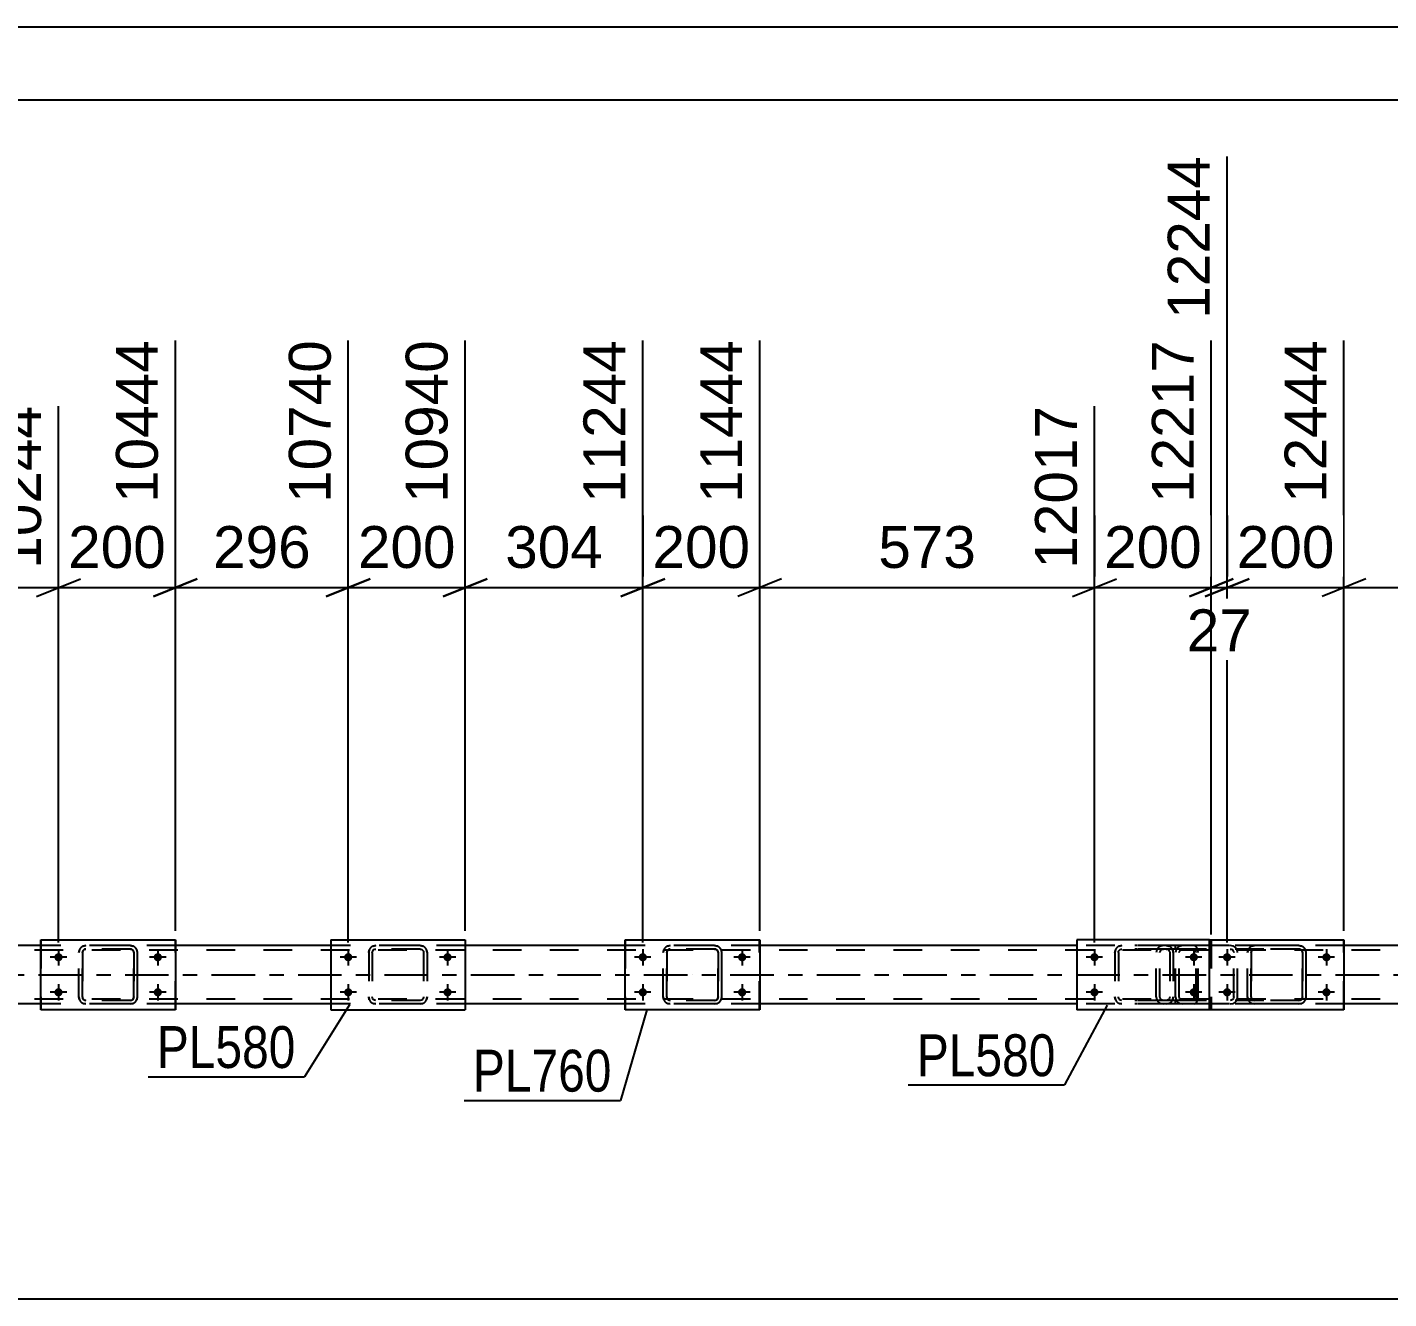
# Model space of a CAD drawing. Header units: millimetres. Extents: x -36 to 805, y -409 to 185.
# Drawn here: x 408.1 to 501.3, y 98.3 to 185.3 of the extents above; entities that cross this region are included whole.
import ezdxf

# ---------------------------------------------------------------- set-up
doc = ezdxf.new("R2010")
doc.units = ezdxf.units.MM
doc.linetypes.add('DXK_LINE_DOT2', pattern=[3.9198, 1.9599, -1.9599])
doc.linetypes.add('DXK_LINE_DOT3', pattern=[5.9187, 2.979, -0.9799, 0.9799, -0.9799])
doc.styles.add('Arial', font='ARIAL.TTF', dxfattribs={"height": 0.2})
doc.styles.add('Arial Narrow', font='ARIALN.TTF', dxfattribs={"height": 0.2})

# ---------------------------------------------------------------- blocks, each defined once
blk = doc.blocks.new('Unknown-203724355-1135')
at = {"color": 5, "linetype": 'Continuous'}
for p, q in [((805.141, 185.3), (-35.859, 185.3)), ((800.141, 180.3), (-30.859, 180.3))]:
    blk.add_line(p, q, dxfattribs=at)
blk = doc.blocks.new('Part-203724355-2840 - 2525')
at = {"color": 7, "linetype": 'DXK_LINE_DOT2'}
for p, q in [((482.521, 121.975), (482.558, 122.159)), ((482.558, 122.159), (482.521, 121.975)), ((482.78, 122.067), (482.832, 122.145)), ((482.818, 122.418), (483.001, 122.455)), ((483.001, 122.455), (482.818, 122.418)), ((482.832, 122.145), (482.909, 122.197)), ((482.909, 122.197), (483.001, 122.215)), ((486.041, 122.455), (483.001, 122.455)), ((486.041, 122.215), (483.001, 122.215)), ((486.041, 122.455), (486.225, 122.418)), ((486.225, 122.418), (486.041, 122.455)), ((486.041, 122.215), (486.133, 122.197)), ((486.133, 122.197), (486.211, 122.145)), ((486.211, 122.145), (486.263, 122.067)), ((486.485, 122.159), (486.521, 121.975)), ((486.521, 121.975), (486.485, 122.159)), ((482.521, 121.975), (482.521, 118.935)), ((482.761, 121.975), (482.78, 122.067)), ((482.761, 121.975), (482.761, 118.935)), ((486.263, 122.067), (486.281, 121.975)), ((486.281, 121.975), (486.281, 118.935)), ((486.521, 121.975), (486.521, 118.935)), ((482.558, 118.751), (482.521, 118.935)), ((482.521, 118.935), (482.558, 118.751)), ((482.78, 118.843), (482.761, 118.935)), ((482.832, 118.765), (482.78, 118.843)), ((483.001, 118.455), (482.818, 118.491)), ((482.818, 118.491), (483.001, 118.455)), ((482.909, 118.713), (482.832, 118.765)), ((483.001, 118.695), (482.909, 118.713)), ((486.041, 118.695), (483.001, 118.695)), ((486.041, 118.455), (483.001, 118.455)), ((486.133, 118.713), (486.041, 118.695)), ((486.225, 118.491), (486.041, 118.455)), ((486.041, 118.455), (486.225, 118.491)), ((486.211, 118.765), (486.133, 118.713)), ((486.263, 118.843), (486.211, 118.765)), ((486.281, 118.935), (486.263, 118.843)), ((486.521, 118.935), (486.485, 118.751)), ((486.485, 118.751), (486.521, 118.935))]:
    blk.add_line(p, q, dxfattribs=at)
at = {"color": 7, "linetype": 'DXK_LINE_DOT3'}
blk.add_line((484.521, 120.455), (484.521, 120.455), dxfattribs=at)
at = {"color": 7, "linetype": 'DXK_LINE_DOT2'}
for centre, start, end in [((483.001, 121.975), 112.5, 157.5), ((483.001, 121.975), 112.5, 157.5), ((486.041, 121.975), 22.5, 67.5), ((486.041, 121.975), 22.5, 67.5), ((483.001, 118.935), 202.5, 247.5), ((483.001, 118.935), 202.5, 247.5), ((486.041, 118.935), 292.5, 337.5), ((486.041, 118.935), 292.5, 337.5)]:
    blk.add_arc(centre, 0.48, start, end, dxfattribs=at)
blk = doc.blocks.new('Part-203724355-2632 - 2525')
at = {"color": 7, "linetype": 'DXK_LINE_DOT2'}
for p, q in [((487.943, 122.455), (483.879, 122.455)), ((487.943, 122.215), (483.879, 122.215)), ((485.388, 122.159), (485.349, 121.975)), ((485.62, 122.067), (485.674, 122.145)), ((485.852, 122.455), (485.66, 122.418)), ((485.674, 122.145), (485.756, 122.197)), ((485.756, 122.197), (485.852, 122.215)), ((486.667, 122.215), (486.667, 122.455)), ((488.047, 122.418), (487.943, 122.455)), ((487.943, 122.215), (487.995, 122.197)), ((487.995, 122.197), (488.039, 122.145)), ((488.039, 122.145), (488.069, 122.067)), ((488.135, 122.314), (488.047, 122.418)), ((488.194, 122.159), (488.135, 122.314)), ((488.214, 121.975), (488.194, 122.159)), ((485.349, 118.935), (485.349, 121.975)), ((485.601, 121.975), (485.62, 122.067)), ((485.601, 118.935), (485.601, 121.975)), ((488.069, 122.067), (488.079, 121.975)), ((488.079, 118.935), (488.079, 121.975)), ((488.214, 118.935), (488.214, 121.975)), ((487.943, 118.695), (483.879, 118.695)), ((487.943, 118.455), (483.879, 118.455)), ((485.349, 118.935), (485.388, 118.751)), ((485.62, 118.843), (485.601, 118.935)), ((485.674, 118.765), (485.62, 118.843)), ((485.66, 118.491), (485.852, 118.455)), ((485.756, 118.713), (485.674, 118.765)), ((485.852, 118.695), (485.756, 118.713)), ((486.667, 118.455), (486.667, 118.695)), ((487.995, 118.713), (487.943, 118.695)), ((487.943, 118.455), (488.047, 118.491)), ((488.039, 118.765), (487.995, 118.713)), ((488.069, 118.843), (488.039, 118.765)), ((488.047, 118.491), (488.135, 118.595)), ((488.079, 118.935), (488.069, 118.843)), ((488.135, 118.595), (488.194, 118.751)), ((488.194, 118.751), (488.214, 118.935))]:
    blk.add_line(p, q, dxfattribs=at)
for centre, start, end in [((485.838, 121.96), 111.1941, 156.15059), ((485.838, 118.95), 203.84941, 248.8059)]:
    blk.add_arc(centre, 0.492, start, end, dxfattribs=at)
blk = doc.blocks.new('Part-203724355-2652 - 2525')
at = {"color": 7, "linetype": 'DXK_LINE_DOT2'}
for p, q in [((716.277, 122.135), (0.456, 122.135)), ((418.207, 122.455), (409.007, 122.455)), ((438.041, 122.455), (428.841, 122.455)), ((458.206, 122.455), (449.006, 122.455)), ((498.205, 122.455), (479.921, 122.455)), ((716.277, 118.775), (0.456, 118.775)), ((418.207, 118.455), (409.007, 118.455)), ((438.041, 118.455), (428.841, 118.455)), ((458.206, 118.455), (449.006, 118.455)), ((498.205, 118.455), (479.921, 118.455))]:
    blk.add_line(p, q, dxfattribs=at)
at = {"color": 2, "linetype": 'Continuous'}
for p, q in [((409.007, 122.455), (386.96, 122.455)), ((428.841, 122.455), (418.207, 122.455)), ((449.006, 122.455), (438.041, 122.455)), ((479.921, 122.455), (458.206, 122.455)), ((512.634, 122.455), (498.205, 122.455)), ((409.007, 118.455), (386.96, 118.455)), ((428.841, 118.455), (418.207, 118.455)), ((449.006, 118.455), (438.041, 118.455)), ((479.921, 118.455), (458.206, 118.455)), ((512.634, 118.455), (498.205, 118.455))]:
    blk.add_line(p, q, dxfattribs=at)
at = {"color": 7, "linetype": 'DXK_LINE_DOT3'}
blk.add_line((0.456, 120.455), (716.277, 120.455), dxfattribs=at)
blk = doc.blocks.new('Part-203724355-2740 - 2525')
at = {"color": 7, "linetype": 'DXK_LINE_DOT2'}
for p, q in [((486.706, 122.159), (486.667, 121.975)), ((486.942, 122.067), (486.997, 122.145)), ((487.178, 122.455), (486.983, 122.418)), ((486.997, 122.145), (487.08, 122.197)), ((487.08, 122.197), (487.178, 122.215)), ((492.717, 122.455), (487.178, 122.455)), ((492.717, 122.215), (487.178, 122.215)), ((490.609, 122.418), (490.413, 122.455)), ((490.413, 122.215), (490.511, 122.197)), ((490.511, 122.197), (490.594, 122.145)), ((490.594, 122.145), (490.649, 122.067)), ((490.924, 121.975), (490.885, 122.159)), ((486.667, 118.935), (486.667, 121.975)), ((486.923, 121.975), (486.942, 122.067)), ((486.923, 118.935), (486.923, 121.975)), ((490.649, 122.067), (490.669, 121.975)), ((490.669, 118.935), (490.669, 121.975)), ((490.924, 118.935), (490.924, 121.975)), ((486.667, 118.935), (486.706, 118.751)), ((486.942, 118.843), (486.923, 118.935)), ((486.997, 118.765), (486.942, 118.843)), ((486.983, 118.491), (487.178, 118.455)), ((487.08, 118.713), (486.997, 118.765)), ((487.178, 118.695), (487.08, 118.713)), ((492.717, 118.695), (487.178, 118.695)), ((492.717, 118.455), (487.178, 118.455)), ((490.511, 118.713), (490.413, 118.695)), ((490.413, 118.455), (490.609, 118.491)), ((490.594, 118.765), (490.511, 118.713)), ((490.649, 118.843), (490.594, 118.765)), ((490.669, 118.935), (490.649, 118.843)), ((490.885, 118.751), (490.924, 118.935))]:
    blk.add_line(p, q, dxfattribs=at)
for centre, start, end in [((487.158, 121.954), 110.75832, 155.68004), ((490.433, 121.954), 24.31996, 69.24168), ((487.158, 118.956), 204.31996, 249.24168), ((490.433, 118.956), 290.75832, 335.68004)]:
    blk.add_arc(centre, 0.496, start, end, dxfattribs=at)
blk = doc.blocks.new('Bolt-203724355-2864 - 2525')
at = {"linetype": 'Continuous'}
for points in [[(481.121, 121.375, -1), (481.121, 121.935, -1)], [(487.921, 121.375, -1), (487.921, 121.935, -1)], [(481.121, 118.975, -1), (481.121, 119.535, -1)], [(487.921, 118.975, -1), (487.921, 119.535, -1)]]:
    blk.add_hatch(color=1, dxfattribs=at).paths.add_polyline_path(points)
at = {"color": 1, "linetype": 'Continuous'}
for p, q in [((481.121, 122.215), (481.121, 121.095)), ((487.921, 122.215), (487.921, 121.095)), ((481.681, 121.655), (480.561, 121.655)), ((488.481, 121.655), (487.361, 121.655)), ((481.121, 119.815), (481.121, 118.695)), ((487.921, 119.815), (487.921, 118.695)), ((481.681, 119.255), (480.561, 119.255)), ((488.481, 119.255), (487.361, 119.255))]:
    blk.add_line(p, q, dxfattribs=at)
blk = doc.blocks.new('Part-203724355-2890 - 2525')
at = {"color": 7, "linetype": 'DXK_LINE_DOT2'}
for p, q in [((491.601, 121.975), (491.637, 122.159)), ((491.642, 122.159), (491.605, 121.975)), ((491.911, 122.145), (491.859, 122.067)), ((491.864, 122.067), (491.916, 122.145)), ((491.897, 122.418), (492.081, 122.455)), ((491.897, 122.418), (491.902, 122.418)), ((492.085, 122.455), (491.902, 122.418)), ((491.989, 122.197), (491.911, 122.145)), ((491.916, 122.145), (491.993, 122.197)), ((492.081, 122.215), (491.989, 122.197)), ((491.993, 122.197), (492.085, 122.215)), ((495.125, 122.455), (492.081, 122.455)), ((495.125, 122.215), (492.081, 122.215)), ((495.121, 122.455), (495.304, 122.418)), ((495.213, 122.197), (495.121, 122.215)), ((495.309, 122.418), (495.125, 122.455)), ((495.125, 122.215), (495.217, 122.197)), ((495.213, 122.197), (495.217, 122.197)), ((495.29, 122.145), (495.213, 122.197)), ((495.217, 122.197), (495.295, 122.145)), ((495.342, 122.067), (495.29, 122.145)), ((495.295, 122.145), (495.347, 122.067)), ((495.564, 122.159), (495.601, 121.975)), ((495.605, 121.975), (495.569, 122.159)), ((491.601, 121.975), (491.605, 121.975)), ((491.601, 118.935), (491.601, 121.975)), ((491.605, 118.935), (491.605, 121.975)), ((491.859, 122.067), (491.841, 121.975)), ((491.845, 121.975), (491.841, 121.975)), ((491.841, 121.975), (491.841, 118.935)), ((491.845, 121.975), (491.864, 122.067)), ((491.845, 118.935), (491.845, 121.975)), ((495.361, 121.975), (495.342, 122.067)), ((495.347, 122.067), (495.365, 121.975)), ((495.365, 121.975), (495.361, 121.975)), ((495.361, 121.975), (495.361, 118.935)), ((495.365, 118.935), (495.365, 121.975)), ((495.605, 121.975), (495.601, 121.975)), ((495.601, 121.975), (495.601, 118.935)), ((495.605, 118.935), (495.605, 121.975)), ((491.605, 118.935), (491.601, 118.935)), ((491.637, 118.751), (491.601, 118.935)), ((491.605, 118.935), (491.642, 118.751)), ((491.841, 118.935), (491.845, 118.935)), ((491.841, 118.935), (491.859, 118.843)), ((491.864, 118.843), (491.845, 118.935)), ((491.859, 118.843), (491.911, 118.765)), ((491.916, 118.765), (491.864, 118.843)), ((491.897, 118.491), (491.902, 118.491)), ((492.081, 118.455), (491.897, 118.491)), ((491.902, 118.491), (492.085, 118.455)), ((491.911, 118.765), (491.989, 118.713)), ((491.993, 118.713), (491.916, 118.765)), ((491.989, 118.713), (492.081, 118.695)), ((492.085, 118.695), (491.993, 118.713)), ((495.125, 118.695), (492.081, 118.695)), ((495.125, 118.455), (492.081, 118.455)), ((495.121, 118.695), (495.213, 118.713)), ((495.304, 118.491), (495.121, 118.455)), ((495.217, 118.713), (495.125, 118.695)), ((495.125, 118.455), (495.309, 118.491)), ((495.213, 118.713), (495.29, 118.765)), ((495.213, 118.713), (495.217, 118.713)), ((495.295, 118.765), (495.217, 118.713)), ((495.29, 118.765), (495.342, 118.843)), ((495.347, 118.843), (495.295, 118.765)), ((495.342, 118.843), (495.361, 118.935)), ((495.365, 118.935), (495.347, 118.843)), ((495.361, 118.935), (495.365, 118.935)), ((495.601, 118.935), (495.564, 118.751)), ((495.569, 118.751), (495.605, 118.935)), ((495.601, 118.935), (495.605, 118.935))]:
    blk.add_line(p, q, dxfattribs=at)
at = {"color": 7, "linetype": 'DXK_LINE_DOT3'}
blk.add_line((493.608, 120.455), (493.598, 120.455), dxfattribs=at)
at = {"color": 7, "linetype": 'DXK_LINE_DOT2'}
for centre, start, end in [((492.081, 121.975), 112.5, 157.5), ((492.085, 121.975), 112.5, 157.5), ((495.121, 121.975), 22.5, 67.5), ((495.125, 121.975), 22.5, 67.5), ((492.081, 118.935), 202.5, 247.5), ((492.085, 118.935), 202.5, 247.5), ((495.121, 118.935), 292.5, 337.5), ((495.125, 118.935), 292.5, 337.5)]:
    blk.add_arc(centre, 0.48, start, end, dxfattribs=at)
blk = doc.blocks.new('Part-203724355-2792 - 2525')
at = {"color": 7, "linetype": 'DXK_LINE_DOT2'}
for p, q in [((411.603, 121.975), (411.639, 122.159)), ((411.644, 122.159), (411.607, 121.975)), ((411.913, 122.145), (411.861, 122.067)), ((411.865, 122.067), (411.917, 122.145)), ((411.899, 122.418), (412.083, 122.455)), ((411.899, 122.418), (411.903, 122.418)), ((412.087, 122.455), (411.903, 122.418)), ((411.991, 122.197), (411.913, 122.145)), ((411.917, 122.145), (411.995, 122.197)), ((412.083, 122.215), (411.991, 122.197)), ((411.995, 122.197), (412.087, 122.215)), ((415.127, 122.455), (412.083, 122.455)), ((415.127, 122.215), (412.083, 122.215)), ((415.123, 122.455), (415.306, 122.418)), ((415.214, 122.197), (415.123, 122.215)), ((415.311, 122.418), (415.127, 122.455)), ((415.127, 122.215), (415.219, 122.197)), ((415.214, 122.197), (415.219, 122.197)), ((415.292, 122.145), (415.214, 122.197)), ((415.219, 122.197), (415.297, 122.145)), ((415.344, 122.067), (415.292, 122.145)), ((415.297, 122.145), (415.349, 122.067)), ((415.566, 122.159), (415.603, 121.975)), ((415.607, 121.975), (415.571, 122.159)), ((411.603, 121.975), (411.607, 121.975)), ((411.603, 118.935), (411.603, 121.975)), ((411.607, 118.935), (411.607, 121.975)), ((411.861, 122.067), (411.843, 121.975)), ((411.847, 121.975), (411.843, 121.975)), ((411.843, 121.975), (411.843, 118.935)), ((411.847, 121.975), (411.865, 122.067)), ((411.847, 118.935), (411.847, 121.975)), ((415.363, 121.975), (415.344, 122.067)), ((415.349, 122.067), (415.367, 121.975)), ((415.367, 121.975), (415.363, 121.975)), ((415.363, 121.975), (415.363, 118.935)), ((415.367, 118.935), (415.367, 121.975)), ((415.607, 121.975), (415.603, 121.975)), ((415.603, 121.975), (415.603, 118.935)), ((415.607, 118.935), (415.607, 121.975)), ((411.607, 118.935), (411.603, 118.935)), ((411.639, 118.751), (411.603, 118.935)), ((411.607, 118.935), (411.644, 118.751)), ((411.843, 118.935), (411.847, 118.935)), ((411.843, 118.935), (411.861, 118.843)), ((411.865, 118.843), (411.847, 118.935)), ((411.861, 118.843), (411.913, 118.765)), ((411.917, 118.765), (411.865, 118.843)), ((411.899, 118.491), (411.903, 118.491)), ((412.083, 118.455), (411.899, 118.491)), ((411.903, 118.491), (412.087, 118.455)), ((411.913, 118.765), (411.991, 118.713)), ((411.995, 118.713), (411.917, 118.765)), ((411.991, 118.713), (412.083, 118.695)), ((412.087, 118.695), (411.995, 118.713)), ((415.127, 118.695), (412.083, 118.695)), ((415.127, 118.455), (412.083, 118.455)), ((415.123, 118.695), (415.214, 118.713)), ((415.306, 118.491), (415.123, 118.455)), ((415.219, 118.713), (415.127, 118.695)), ((415.127, 118.455), (415.311, 118.491)), ((415.214, 118.713), (415.292, 118.765)), ((415.214, 118.713), (415.219, 118.713)), ((415.297, 118.765), (415.219, 118.713)), ((415.292, 118.765), (415.344, 118.843)), ((415.349, 118.843), (415.297, 118.765)), ((415.344, 118.843), (415.363, 118.935)), ((415.367, 118.935), (415.349, 118.843)), ((415.363, 118.935), (415.367, 118.935)), ((415.603, 118.935), (415.566, 118.751)), ((415.571, 118.751), (415.607, 118.935)), ((415.603, 118.935), (415.607, 118.935))]:
    blk.add_line(p, q, dxfattribs=at)
at = {"color": 7, "linetype": 'DXK_LINE_DOT3'}
blk.add_line((413.61, 120.455), (413.599, 120.455), dxfattribs=at)
at = {"color": 7, "linetype": 'DXK_LINE_DOT2'}
for centre, start, end in [((412.083, 121.975), 112.5, 157.5), ((412.087, 121.975), 112.5, 157.5), ((415.123, 121.975), 22.5, 67.5), ((415.127, 121.975), 22.5, 67.5), ((412.083, 118.935), 202.5, 247.5), ((412.087, 118.935), 202.5, 247.5), ((415.123, 118.935), 292.5, 337.5), ((415.127, 118.935), 292.5, 337.5)]:
    blk.add_arc(centre, 0.48, start, end, dxfattribs=at)
blk = doc.blocks.new('Part-203724355-2798 - 2525')
at = {"color": 7, "linetype": 'DXK_LINE_DOT2'}
for p, q in [((431.441, 121.975), (431.477, 122.159)), ((431.477, 122.159), (431.441, 121.975)), ((431.699, 122.067), (431.751, 122.145)), ((431.737, 122.418), (431.921, 122.455)), ((431.921, 122.455), (431.737, 122.418)), ((431.751, 122.145), (431.829, 122.197)), ((431.829, 122.197), (431.921, 122.215)), ((434.961, 122.455), (431.921, 122.455)), ((434.961, 122.215), (431.921, 122.215)), ((434.961, 122.455), (435.144, 122.418)), ((435.144, 122.418), (434.961, 122.455)), ((434.961, 122.215), (435.053, 122.197)), ((435.053, 122.197), (435.13, 122.145)), ((435.13, 122.145), (435.182, 122.067)), ((435.404, 122.159), (435.441, 121.975)), ((435.441, 121.975), (435.404, 122.159)), ((431.441, 121.975), (431.441, 118.935)), ((431.681, 121.975), (431.699, 122.067)), ((431.681, 121.975), (431.681, 118.935)), ((435.182, 122.067), (435.201, 121.975)), ((435.201, 121.975), (435.201, 118.935)), ((435.441, 121.975), (435.441, 118.935)), ((431.477, 118.751), (431.441, 118.935)), ((431.441, 118.935), (431.477, 118.751)), ((431.699, 118.843), (431.681, 118.935)), ((431.751, 118.765), (431.699, 118.843)), ((431.921, 118.455), (431.737, 118.491)), ((431.737, 118.491), (431.921, 118.455)), ((431.829, 118.713), (431.751, 118.765)), ((431.921, 118.695), (431.829, 118.713)), ((434.961, 118.695), (431.921, 118.695)), ((434.961, 118.455), (431.921, 118.455)), ((435.053, 118.713), (434.961, 118.695)), ((435.144, 118.491), (434.961, 118.455)), ((434.961, 118.455), (435.144, 118.491)), ((435.13, 118.765), (435.053, 118.713)), ((435.182, 118.843), (435.13, 118.765)), ((435.201, 118.935), (435.182, 118.843)), ((435.441, 118.935), (435.404, 118.751)), ((435.404, 118.751), (435.441, 118.935))]:
    blk.add_line(p, q, dxfattribs=at)
at = {"color": 7, "linetype": 'DXK_LINE_DOT3'}
blk.add_line((433.441, 120.455), (433.441, 120.455), dxfattribs=at)
at = {"color": 7, "linetype": 'DXK_LINE_DOT2'}
for centre, start, end in [((431.921, 121.975), 112.5, 157.5), ((431.921, 121.975), 112.5, 157.5), ((434.961, 121.975), 22.5, 67.5), ((434.961, 121.975), 22.5, 67.5), ((431.921, 118.935), 202.5, 247.5), ((431.921, 118.935), 202.5, 247.5), ((434.961, 118.935), 292.5, 337.5), ((434.961, 118.935), 292.5, 337.5)]:
    blk.add_arc(centre, 0.48, start, end, dxfattribs=at)
blk = doc.blocks.new('Part-203724355-2803 - 2525')
at = {"color": 2, "linetype": 'Continuous'}
for p, q in [((428.841, 122.855), (428.841, 118.055)), ((428.841, 122.855), (438.041, 122.855)), ((438.041, 122.855), (438.041, 118.055)), ((428.841, 118.055), (438.041, 118.055))]:
    blk.add_line(p, q, dxfattribs=at)
blk = doc.blocks.new('Part-203724355-2845 - 2525')
at = {"color": 2, "linetype": 'Continuous'}
for p, q in [((479.921, 122.855), (479.921, 118.055)), ((489.005, 122.855), (479.921, 122.855)), ((489.005, 118.055), (479.921, 118.055))]:
    blk.add_line(p, q, dxfattribs=at)
at = {"color": 7, "linetype": 'DXK_LINE_DOT2'}
for p, q in [((489.005, 122.855), (489.121, 122.855)), ((489.121, 122.855), (489.121, 118.055)), ((489.121, 118.055), (489.005, 118.055))]:
    blk.add_line(p, q, dxfattribs=at)
blk = doc.blocks.new('Bolt-203724355-2854 - 2525')
at = {"linetype": 'Continuous'}
for points in [[(409.927, 121.655), (409.933, 121.713), (409.952, 121.769), (409.981, 121.819), (410.02, 121.863), (410.067, 121.897), (410.121, 121.921), (410.178, 121.933), (410.237, 121.933), (410.294, 121.921), (410.347, 121.897), (410.395, 121.863), (410.434, 121.819), (410.463, 121.769), (410.481, 121.713), (410.487, 121.655), (410.481, 121.597), (410.463, 121.541), (410.434, 121.49), (410.395, 121.447), (410.347, 121.412), (410.294, 121.389), (410.237, 121.376), (410.178, 121.376), (410.121, 121.389), (410.067, 121.412), (410.02, 121.447), (409.981, 121.49), (409.952, 121.541), (409.933, 121.597)], [(416.727, 121.655), (416.733, 121.713), (416.752, 121.769), (416.781, 121.819), (416.82, 121.863), (416.867, 121.897), (416.921, 121.921), (416.978, 121.933), (417.037, 121.933), (417.094, 121.921), (417.147, 121.897), (417.195, 121.863), (417.234, 121.819), (417.263, 121.769), (417.281, 121.713), (417.287, 121.655), (417.281, 121.597), (417.263, 121.541), (417.234, 121.49), (417.195, 121.447), (417.147, 121.412), (417.094, 121.389), (417.037, 121.376), (416.978, 121.376), (416.921, 121.389), (416.867, 121.412), (416.82, 121.447), (416.781, 121.49), (416.752, 121.541), (416.733, 121.597)], [(409.927, 119.255), (409.933, 119.313), (409.952, 119.369), (409.981, 119.419), (410.02, 119.463), (410.067, 119.497), (410.121, 119.521), (410.178, 119.533), (410.237, 119.533), (410.294, 119.521), (410.347, 119.497), (410.395, 119.463), (410.434, 119.419), (410.463, 119.369), (410.481, 119.313), (410.487, 119.255), (410.481, 119.197), (410.463, 119.141), (410.434, 119.09), (410.395, 119.047), (410.347, 119.012), (410.294, 118.989), (410.237, 118.976), (410.178, 118.976), (410.121, 118.989), (410.067, 119.012), (410.02, 119.047), (409.981, 119.09), (409.952, 119.141), (409.933, 119.197)], [(416.727, 119.255), (416.733, 119.313), (416.752, 119.369), (416.781, 119.419), (416.82, 119.463), (416.867, 119.497), (416.921, 119.521), (416.978, 119.533), (417.037, 119.533), (417.094, 119.521), (417.147, 119.497), (417.195, 119.463), (417.234, 119.419), (417.263, 119.369), (417.281, 119.313), (417.287, 119.255), (417.281, 119.197), (417.263, 119.141), (417.234, 119.09), (417.195, 119.047), (417.147, 119.012), (417.094, 118.989), (417.037, 118.976), (416.978, 118.976), (416.921, 118.989), (416.867, 119.012), (416.82, 119.047), (416.781, 119.09), (416.752, 119.141), (416.733, 119.197)]]:
    blk.add_hatch(color=1, dxfattribs=at).paths.add_polyline_path(points)
at = {"color": 1, "linetype": 'Continuous'}
for p, q in [((410.207, 122.215), (410.207, 121.095)), ((417.007, 122.215), (417.007, 121.095)), ((410.767, 121.655), (409.647, 121.655)), ((417.567, 121.655), (416.447, 121.655)), ((410.207, 119.815), (410.207, 118.695)), ((417.007, 119.815), (417.007, 118.695)), ((410.767, 119.255), (409.647, 119.255)), ((417.567, 119.255), (416.447, 119.255))]:
    blk.add_line(p, q, dxfattribs=at)
blk = doc.blocks.new('Bolt-203724355-2855 - 2525')
at = {"linetype": 'Continuous'}
for points in [[(430.041, 121.375, -1), (430.041, 121.935, -1)], [(436.841, 121.375, -1), (436.841, 121.935, -1)], [(430.041, 118.975, -1), (430.041, 119.535, -1)], [(436.841, 118.975, -1), (436.841, 119.535, -1)]]:
    blk.add_hatch(color=1, dxfattribs=at).paths.add_polyline_path(points)
at = {"color": 1, "linetype": 'Continuous'}
for p, q in [((430.041, 122.215), (430.041, 121.095)), ((436.841, 122.215), (436.841, 121.095)), ((430.601, 121.655), (429.481, 121.655)), ((437.401, 121.655), (436.281, 121.655)), ((430.041, 119.815), (430.041, 118.695)), ((436.841, 119.815), (436.841, 118.695)), ((430.601, 119.255), (429.481, 119.255)), ((437.401, 119.255), (436.281, 119.255))]:
    blk.add_line(p, q, dxfattribs=at)
blk = doc.blocks.new('Bolt-203724355-2856 - 2525')
at = {"linetype": 'Continuous'}
for points in [[(449.926, 121.655), (449.932, 121.713), (449.95, 121.769), (449.979, 121.819), (450.018, 121.863), (450.066, 121.897), (450.119, 121.921), (450.176, 121.933), (450.235, 121.933), (450.292, 121.921), (450.346, 121.897), (450.393, 121.863), (450.432, 121.819), (450.461, 121.769), (450.479, 121.713), (450.486, 121.655), (450.479, 121.597), (450.461, 121.541), (450.432, 121.49), (450.393, 121.447), (450.346, 121.412), (450.292, 121.389), (450.235, 121.376), (450.176, 121.376), (450.119, 121.389), (450.066, 121.412), (450.018, 121.447), (449.979, 121.49), (449.95, 121.541), (449.932, 121.597)], [(456.726, 121.655), (456.732, 121.713), (456.75, 121.769), (456.779, 121.819), (456.818, 121.863), (456.866, 121.897), (456.919, 121.921), (456.976, 121.933), (457.035, 121.933), (457.092, 121.921), (457.146, 121.897), (457.193, 121.863), (457.232, 121.819), (457.261, 121.769), (457.279, 121.713), (457.286, 121.655), (457.279, 121.597), (457.261, 121.541), (457.232, 121.49), (457.193, 121.447), (457.146, 121.412), (457.092, 121.389), (457.035, 121.376), (456.976, 121.376), (456.919, 121.389), (456.866, 121.412), (456.818, 121.447), (456.779, 121.49), (456.75, 121.541), (456.732, 121.597)], [(449.926, 119.255), (449.932, 119.313), (449.95, 119.369), (449.979, 119.419), (450.018, 119.463), (450.066, 119.497), (450.119, 119.521), (450.176, 119.533), (450.235, 119.533), (450.292, 119.521), (450.346, 119.497), (450.393, 119.463), (450.432, 119.419), (450.461, 119.369), (450.479, 119.313), (450.486, 119.255), (450.479, 119.197), (450.461, 119.141), (450.432, 119.09), (450.393, 119.047), (450.346, 119.012), (450.292, 118.989), (450.235, 118.976), (450.176, 118.976), (450.119, 118.989), (450.066, 119.012), (450.018, 119.047), (449.979, 119.09), (449.95, 119.141), (449.932, 119.197)], [(456.726, 119.255), (456.732, 119.313), (456.75, 119.369), (456.779, 119.419), (456.818, 119.463), (456.866, 119.497), (456.919, 119.521), (456.976, 119.533), (457.035, 119.533), (457.092, 119.521), (457.146, 119.497), (457.193, 119.463), (457.232, 119.419), (457.261, 119.369), (457.279, 119.313), (457.286, 119.255), (457.279, 119.197), (457.261, 119.141), (457.232, 119.09), (457.193, 119.047), (457.146, 119.012), (457.092, 118.989), (457.035, 118.976), (456.976, 118.976), (456.919, 118.989), (456.866, 119.012), (456.818, 119.047), (456.779, 119.09), (456.75, 119.141), (456.732, 119.197)]]:
    blk.add_hatch(color=1, dxfattribs=at).paths.add_polyline_path(points)
at = {"color": 1, "linetype": 'Continuous'}
for p, q in [((450.206, 122.215), (450.206, 121.095)), ((457.006, 122.215), (457.006, 121.095)), ((450.766, 121.655), (449.646, 121.655)), ((457.566, 121.655), (456.446, 121.655)), ((450.206, 119.815), (450.206, 118.695)), ((457.006, 119.815), (457.006, 118.695)), ((450.766, 119.255), (449.646, 119.255)), ((457.566, 119.255), (456.446, 119.255))]:
    blk.add_line(p, q, dxfattribs=at)
blk = doc.blocks.new('Bolt-203724355-2865 - 2525')
at = {"linetype": 'Continuous'}
for points in [[(489.925, 121.655), (489.932, 121.713), (489.95, 121.769), (489.979, 121.819), (490.018, 121.863), (490.065, 121.897), (490.119, 121.921), (490.176, 121.933), (490.235, 121.933), (490.292, 121.921), (490.345, 121.897), (490.393, 121.863), (490.432, 121.819), (490.461, 121.769), (490.479, 121.713), (490.485, 121.655), (490.479, 121.597), (490.461, 121.541), (490.432, 121.49), (490.393, 121.447), (490.345, 121.412), (490.292, 121.389), (490.235, 121.376), (490.176, 121.376), (490.119, 121.389), (490.065, 121.412), (490.018, 121.447), (489.979, 121.49), (489.95, 121.541), (489.932, 121.597)], [(496.725, 121.655), (496.732, 121.713), (496.75, 121.769), (496.779, 121.819), (496.818, 121.863), (496.865, 121.897), (496.919, 121.921), (496.976, 121.933), (497.035, 121.933), (497.092, 121.921), (497.145, 121.897), (497.193, 121.863), (497.232, 121.819), (497.261, 121.769), (497.279, 121.713), (497.285, 121.655), (497.279, 121.597), (497.261, 121.541), (497.232, 121.49), (497.193, 121.447), (497.145, 121.412), (497.092, 121.389), (497.035, 121.376), (496.976, 121.376), (496.919, 121.389), (496.865, 121.412), (496.818, 121.447), (496.779, 121.49), (496.75, 121.541), (496.732, 121.597)], [(489.925, 119.255), (489.932, 119.313), (489.95, 119.369), (489.979, 119.419), (490.018, 119.463), (490.065, 119.497), (490.119, 119.521), (490.176, 119.533), (490.235, 119.533), (490.292, 119.521), (490.345, 119.497), (490.393, 119.463), (490.432, 119.419), (490.461, 119.369), (490.479, 119.313), (490.485, 119.255), (490.479, 119.197), (490.461, 119.141), (490.432, 119.09), (490.393, 119.047), (490.345, 119.012), (490.292, 118.989), (490.235, 118.976), (490.176, 118.976), (490.119, 118.989), (490.065, 119.012), (490.018, 119.047), (489.979, 119.09), (489.95, 119.141), (489.932, 119.197)], [(496.725, 119.255), (496.732, 119.313), (496.75, 119.369), (496.779, 119.419), (496.818, 119.463), (496.865, 119.497), (496.919, 119.521), (496.976, 119.533), (497.035, 119.533), (497.092, 119.521), (497.145, 119.497), (497.193, 119.463), (497.232, 119.419), (497.261, 119.369), (497.279, 119.313), (497.285, 119.255), (497.279, 119.197), (497.261, 119.141), (497.232, 119.09), (497.193, 119.047), (497.145, 119.012), (497.092, 118.989), (497.035, 118.976), (496.976, 118.976), (496.919, 118.989), (496.865, 119.012), (496.818, 119.047), (496.779, 119.09), (496.75, 119.141), (496.732, 119.197)]]:
    blk.add_hatch(color=1, dxfattribs=at).paths.add_polyline_path(points)
at = {"color": 1, "linetype": 'Continuous'}
for p, q in [((490.205, 122.215), (490.205, 121.095)), ((497.005, 122.215), (497.005, 121.095)), ((490.765, 121.655), (489.645, 121.655)), ((497.565, 121.655), (496.445, 121.655)), ((490.205, 119.815), (490.205, 118.695)), ((497.005, 119.815), (497.005, 118.695)), ((490.765, 119.255), (489.645, 119.255)), ((497.565, 119.255), (496.445, 119.255))]:
    blk.add_line(p, q, dxfattribs=at)
blk = doc.blocks.new('Part-203724355-2883 - 2525')
at = {"color": 2, "linetype": 'Continuous'}
for p, q in [((409.007, 118.055), (409.007, 122.855)), ((409.007, 122.855), (409.007, 122.855)), ((409.007, 122.855), (418.207, 122.855)), ((418.207, 122.855), (418.207, 118.055)), ((409.007, 118.055), (409.007, 118.055)), ((418.207, 118.055), (409.007, 118.055))]:
    blk.add_line(p, q, dxfattribs=at)
at = {"color": 7, "linetype": 'DXK_LINE_DOT2'}
for p, q in [((409.007, 122.855), (409.007, 118.055)), ((409.007, 122.855), (409.007, 122.855)), ((418.207, 118.055), (418.207, 122.855)), ((409.007, 118.055), (409.007, 118.055))]:
    blk.add_line(p, q, dxfattribs=at)
blk = doc.blocks.new('Part-203724355-2884 - 2525')
at = {"color": 7, "linetype": 'DXK_LINE_DOT2'}
for p, q in [((451.601, 121.975), (451.637, 122.159)), ((451.642, 122.159), (451.605, 121.975)), ((451.911, 122.145), (451.859, 122.067)), ((451.864, 122.067), (451.916, 122.145)), ((451.897, 122.418), (452.081, 122.455)), ((451.897, 122.418), (451.902, 122.418)), ((452.085, 122.455), (451.902, 122.418)), ((451.989, 122.197), (451.911, 122.145)), ((451.916, 122.145), (451.994, 122.197)), ((452.081, 122.215), (451.989, 122.197)), ((451.994, 122.197), (452.085, 122.215)), ((455.125, 122.455), (452.081, 122.455)), ((455.125, 122.215), (452.081, 122.215)), ((455.121, 122.455), (455.304, 122.418)), ((455.213, 122.197), (455.121, 122.215)), ((455.309, 122.418), (455.125, 122.455)), ((455.125, 122.215), (455.217, 122.197)), ((455.213, 122.197), (455.217, 122.197)), ((455.291, 122.145), (455.213, 122.197)), ((455.217, 122.197), (455.295, 122.145)), ((455.343, 122.067), (455.291, 122.145)), ((455.295, 122.145), (455.347, 122.067)), ((455.564, 122.159), (455.601, 121.975)), ((455.605, 121.975), (455.569, 122.159)), ((451.601, 121.975), (451.605, 121.975)), ((451.601, 118.935), (451.601, 121.975)), ((451.605, 118.935), (451.605, 121.975)), ((451.859, 122.067), (451.841, 121.975)), ((451.845, 121.975), (451.841, 121.975)), ((451.841, 121.975), (451.841, 118.935)), ((451.845, 121.975), (451.864, 122.067)), ((451.845, 118.935), (451.845, 121.975)), ((455.361, 121.975), (455.343, 122.067)), ((455.347, 122.067), (455.365, 121.975)), ((455.365, 121.975), (455.361, 121.975)), ((455.361, 121.975), (455.361, 118.935)), ((455.365, 118.935), (455.365, 121.975)), ((455.605, 121.975), (455.601, 121.975)), ((455.601, 121.975), (455.601, 118.935)), ((455.605, 118.935), (455.605, 121.975)), ((451.605, 118.935), (451.601, 118.935)), ((451.637, 118.751), (451.601, 118.935)), ((451.605, 118.935), (451.642, 118.751)), ((451.841, 118.935), (451.845, 118.935)), ((451.841, 118.935), (451.859, 118.843)), ((451.864, 118.843), (451.845, 118.935)), ((451.859, 118.843), (451.911, 118.765)), ((451.916, 118.765), (451.864, 118.843)), ((451.897, 118.491), (451.902, 118.491)), ((452.081, 118.455), (451.897, 118.491)), ((451.902, 118.491), (452.085, 118.455)), ((451.911, 118.765), (451.989, 118.713)), ((451.994, 118.713), (451.916, 118.765)), ((451.989, 118.713), (452.081, 118.695)), ((452.085, 118.695), (451.994, 118.713)), ((455.125, 118.695), (452.081, 118.695)), ((455.125, 118.455), (452.081, 118.455)), ((455.121, 118.695), (455.213, 118.713)), ((455.304, 118.491), (455.121, 118.455)), ((455.217, 118.713), (455.125, 118.695)), ((455.125, 118.455), (455.309, 118.491)), ((455.213, 118.713), (455.291, 118.765)), ((455.213, 118.713), (455.217, 118.713)), ((455.295, 118.765), (455.217, 118.713)), ((455.291, 118.765), (455.343, 118.843)), ((455.347, 118.843), (455.295, 118.765)), ((455.343, 118.843), (455.361, 118.935)), ((455.365, 118.935), (455.347, 118.843)), ((455.361, 118.935), (455.365, 118.935)), ((455.601, 118.935), (455.564, 118.751)), ((455.569, 118.751), (455.605, 118.935)), ((455.601, 118.935), (455.605, 118.935))]:
    blk.add_line(p, q, dxfattribs=at)
at = {"color": 7, "linetype": 'DXK_LINE_DOT3'}
blk.add_line((453.609, 120.455), (453.598, 120.455), dxfattribs=at)
at = {"color": 7, "linetype": 'DXK_LINE_DOT2'}
for centre, start, end in [((452.081, 121.975), 112.5, 157.5), ((452.085, 121.975), 112.5, 157.5), ((455.121, 121.975), 22.5, 67.5), ((455.125, 121.975), 22.5, 67.5), ((452.081, 118.935), 202.5, 247.5), ((452.085, 118.935), 202.5, 247.5), ((455.121, 118.935), 292.5, 337.5), ((455.125, 118.935), 292.5, 337.5)]:
    blk.add_arc(centre, 0.48, start, end, dxfattribs=at)
blk = doc.blocks.new('Part-203724355-2889 - 2525')
at = {"color": 2, "linetype": 'Continuous'}
for p, q in [((449.006, 122.855), (449.005, 122.855)), ((449.006, 118.055), (449.006, 122.855)), ((449.006, 122.855), (458.206, 122.855)), ((458.206, 122.855), (458.206, 118.055)), ((449.005, 118.055), (449.006, 118.055)), ((458.206, 118.055), (449.006, 118.055))]:
    blk.add_line(p, q, dxfattribs=at)
at = {"color": 7, "linetype": 'DXK_LINE_DOT2'}
for p, q in [((449.005, 122.855), (449.005, 118.055)), ((449.006, 122.855), (449.005, 122.855)), ((458.205, 118.055), (458.205, 122.855)), ((449.006, 118.055), (449.005, 118.055))]:
    blk.add_line(p, q, dxfattribs=at)
blk = doc.blocks.new('Part-203724355-2891 - 2525')
at = {"color": 2, "linetype": 'Continuous'}
for p, q in [((489.005, 118.055), (489.005, 122.855)), ((489.005, 122.855), (489.005, 122.855)), ((489.005, 122.855), (498.205, 122.855)), ((498.205, 122.855), (498.205, 118.055)), ((489.005, 118.055), (489.005, 118.055)), ((498.205, 118.055), (489.005, 118.055))]:
    blk.add_line(p, q, dxfattribs=at)
at = {"color": 7, "linetype": 'DXK_LINE_DOT2'}
for p, q in [((489.005, 122.855), (489.005, 118.055)), ((489.005, 122.855), (489.005, 122.855)), ((498.205, 118.055), (498.205, 122.855)), ((489.005, 118.055), (489.005, 118.055))]:
    blk.add_line(p, q, dxfattribs=at)
blk = doc.blocks.new('StraightDimension-203724355-35048 - 2525')
at = {"color": 7, "linetype": 'Continuous'}
for p, q in [((386.96, 123.455), (386.96, 161.641)), ((410.208, 122.655), (410.208, 159.365)), ((388.46, 147.547), (385.46, 146.347)), ((408.708, 146.347), (411.708, 147.547)), ((386.96, 146.947), (410.208, 146.947))]:
    blk.add_line(p, q, dxfattribs=at)
at = {"color": 0}
blk.add_wipeout([(402.519, 147.697), (402.519, 151.897), (394.648, 151.897), (394.648, 147.697)], dxfattribs=at)
at = {"color": 3, "style": 'Arial'}
blk.add_text('581', height=2.8652, dxfattribs=at).set_placement((395.248, 148.297))
at = {"color": 0, "linetype": 'Continuous'}
blk.add_wipeout([(409.608, 159.965), (405.408, 159.965), (405.408, 147.647), (409.608, 147.647)], dxfattribs=at)
at = {"color": 3, "linetype": 'Continuous', "style": 'Arial'}
blk.add_text('10244', height=2.8652, rotation=90.00021, dxfattribs=at).set_placement((409.008, 148.247))
blk = doc.blocks.new('StraightDimension-203724355-3039 - 2525')
at = {"color": 7, "linetype": 'Continuous'}
blk.add_line((0.456, 98.283), (716.277, 98.283), dxfattribs=at)
blk = doc.blocks.new('StraightDimension-203724355-35038 - 2525')
at = {"color": 7, "linetype": 'Continuous'}
for p, q in [((498.205, 123.455), (498.205, 163.865)), ((513.834, 122.655), (513.834, 163.865)), ((499.705, 147.547), (496.705, 146.347)), ((512.334, 146.347), (515.334, 147.547)), ((498.205, 146.947), (513.834, 146.947))]:
    blk.add_line(p, q, dxfattribs=at)
at = {"color": 0}
blk.add_wipeout([(509.955, 147.697), (509.955, 151.897), (502.084, 151.897), (502.084, 147.697)], dxfattribs=at)
at = {"color": 3, "style": 'Arial'}
blk.add_text('391', height=2.8652, dxfattribs=at).set_placement((502.684, 148.297))
at = {"color": 0, "linetype": 'Continuous'}
blk.add_wipeout([(513.234, 164.465), (509.034, 164.465), (509.034, 152.147), (513.234, 152.147)], dxfattribs=at)
at = {"color": 3, "linetype": 'Continuous', "style": 'Arial'}
blk.add_text('12834', height=2.8652, rotation=90.00021, dxfattribs=at).set_placement((512.634, 152.747))
blk = doc.blocks.new('StraightDimension-203724355-35039 - 2525')
at = {"color": 7, "linetype": 'Continuous'}
for p, q in [((490.205, 122.655), (490.205, 176.465)), ((498.205, 123.455), (498.205, 163.865)), ((488.705, 146.347), (491.705, 147.547)), ((499.705, 147.547), (496.705, 146.347)), ((490.205, 146.947), (498.205, 146.947))]:
    blk.add_line(p, q, dxfattribs=at)
at = {"color": 0}
blk.add_wipeout([(498.141, 147.697), (498.141, 151.897), (490.27, 151.897), (490.27, 147.697)], dxfattribs=at)
at = {"color": 3, "style": 'Arial'}
blk.add_text('200', height=2.8652, dxfattribs=at).set_placement((490.87, 148.297))
at = {"color": 0, "linetype": 'Continuous'}
blk.add_wipeout([(497.605, 164.465), (493.405, 164.465), (493.405, 152.147), (497.605, 152.147)], dxfattribs=at)
at = {"color": 3, "linetype": 'Continuous', "style": 'Arial'}
blk.add_text('12444', height=2.8652, rotation=90.00021, dxfattribs=at).set_placement((497.005, 152.747))
blk = doc.blocks.new('StraightDimension-203724355-35040 - 2525')
at = {"color": 7, "linetype": 'Continuous'}
for p, q in [((490.205, 122.655), (490.205, 176.465)), ((489.121, 123.215), (489.121, 163.865)), ((487.621, 146.347), (490.621, 147.547)), ((491.705, 147.547), (488.705, 146.347)), ((489.121, 146.947), (490.205, 146.947))]:
    blk.add_line(p, q, dxfattribs=at)
at = {"color": 0, "linetype": 'Continuous'}
blk.add_wipeout([(489.605, 177.065), (485.405, 177.065), (485.405, 164.747), (489.605, 164.747)], dxfattribs=at)
at = {"color": 3, "linetype": 'Continuous', "style": 'Arial'}
blk.add_text('12244', height=2.8652, rotation=90.00021, dxfattribs=at).set_placement((489.005, 165.347))
at = {"color": 0}
blk.add_wipeout([(492.487, 141.997), (492.487, 146.197), (486.84, 146.197), (486.84, 141.997)], dxfattribs=at)
at = {"color": 3, "style": 'Arial'}
blk.add_text('27', height=2.8652, dxfattribs=at).set_placement((487.44, 142.597))
blk = doc.blocks.new('StraightDimension-203724355-35041 - 2525')
at = {"color": 7, "linetype": 'Continuous'}
for p, q in [((489.121, 123.215), (489.121, 163.865)), ((481.121, 122.655), (481.121, 159.365)), ((479.621, 146.347), (482.621, 147.547)), ((490.621, 147.547), (487.621, 146.347)), ((481.121, 146.947), (489.121, 146.947))]:
    blk.add_line(p, q, dxfattribs=at)
at = {"color": 0}
blk.add_wipeout([(489.057, 147.697), (489.057, 151.897), (481.186, 151.897), (481.186, 147.697)], dxfattribs=at)
at = {"color": 3, "style": 'Arial'}
blk.add_text('200', height=2.8652, dxfattribs=at).set_placement((481.786, 148.297))
at = {"color": 0, "linetype": 'Continuous'}
blk.add_wipeout([(488.521, 164.465), (484.321, 164.465), (484.321, 152.147), (488.521, 152.147)], dxfattribs=at)
at = {"color": 3, "linetype": 'Continuous', "style": 'Arial'}
blk.add_text('12217', height=2.8652, rotation=90.00021, dxfattribs=at).set_placement((487.921, 152.747))
blk = doc.blocks.new('StraightDimension-203724355-35042 - 2525')
at = {"color": 7, "linetype": 'Continuous'}
for p, q in [((458.206, 123.455), (458.206, 163.865)), ((481.121, 122.655), (481.121, 159.365)), ((459.706, 147.547), (456.706, 146.347)), ((479.621, 146.347), (482.621, 147.547)), ((458.206, 146.947), (481.121, 146.947))]:
    blk.add_line(p, q, dxfattribs=at)
at = {"color": 0}
blk.add_wipeout([(473.599, 147.697), (473.599, 151.897), (465.728, 151.897), (465.728, 147.697)], dxfattribs=at)
at = {"color": 3, "style": 'Arial'}
blk.add_text('573', height=2.8652, dxfattribs=at).set_placement((466.328, 148.297))
at = {"color": 0, "linetype": 'Continuous'}
blk.add_wipeout([(480.521, 159.965), (476.321, 159.965), (476.321, 147.647), (480.521, 147.647)], dxfattribs=at)
at = {"color": 3, "linetype": 'Continuous', "style": 'Arial'}
blk.add_text('12017', height=2.8652, rotation=90.00021, dxfattribs=at).set_placement((479.921, 148.247))
blk = doc.blocks.new('StraightDimension-203724355-35043 - 2525')
at = {"color": 7, "linetype": 'Continuous'}
for p, q in [((450.206, 122.655), (450.206, 163.865)), ((458.206, 123.455), (458.206, 163.865)), ((448.706, 146.347), (451.706, 147.547)), ((459.706, 147.547), (456.706, 146.347)), ((450.206, 146.947), (458.206, 146.947))]:
    blk.add_line(p, q, dxfattribs=at)
at = {"color": 0}
blk.add_wipeout([(458.141, 147.697), (458.141, 151.897), (450.27, 151.897), (450.27, 147.697)], dxfattribs=at)
at = {"color": 3, "style": 'Arial'}
blk.add_text('200', height=2.8652, dxfattribs=at).set_placement((450.87, 148.297))
at = {"color": 0, "linetype": 'Continuous'}
blk.add_wipeout([(457.606, 164.465), (453.406, 164.465), (453.406, 152.147), (457.606, 152.147)], dxfattribs=at)
at = {"color": 3, "linetype": 'Continuous', "style": 'Arial'}
blk.add_text('11444', height=2.8652, rotation=90.00021, dxfattribs=at).set_placement((457.006, 152.747))
blk = doc.blocks.new('StraightDimension-203724355-35044 - 2525')
at = {"color": 7, "linetype": 'Continuous'}
for p, q in [((438.041, 123.455), (438.041, 163.865)), ((450.206, 122.655), (450.206, 163.865)), ((436.541, 146.347), (439.541, 147.547)), ((451.706, 147.547), (448.706, 146.347)), ((438.041, 146.947), (450.206, 146.947))]:
    blk.add_line(p, q, dxfattribs=at)
at = {"color": 0}
blk.add_wipeout([(448.059, 147.697), (448.059, 151.897), (440.188, 151.897), (440.188, 147.697)], dxfattribs=at)
at = {"color": 3, "style": 'Arial'}
blk.add_text('304', height=2.8652, dxfattribs=at).set_placement((440.788, 148.297))
at = {"color": 0, "linetype": 'Continuous'}
blk.add_wipeout([(449.606, 164.465), (445.406, 164.465), (445.406, 152.147), (449.606, 152.147)], dxfattribs=at)
at = {"color": 3, "linetype": 'Continuous', "style": 'Arial'}
blk.add_text('11244', height=2.8652, rotation=90.00021, dxfattribs=at).set_placement((449.006, 152.747))
blk = doc.blocks.new('StraightDimension-203724355-35045 - 2525')
at = {"color": 7, "linetype": 'Continuous'}
for p, q in [((430.041, 122.655), (430.041, 163.865)), ((438.041, 123.455), (438.041, 163.865)), ((428.541, 146.347), (431.541, 147.547)), ((439.541, 147.547), (436.541, 146.347)), ((430.041, 146.947), (438.041, 146.947))]:
    blk.add_line(p, q, dxfattribs=at)
at = {"color": 0}
blk.add_wipeout([(437.976, 147.697), (437.976, 151.897), (430.105, 151.897), (430.105, 147.697)], dxfattribs=at)
at = {"color": 3, "style": 'Arial'}
blk.add_text('200', height=2.8652, dxfattribs=at).set_placement((430.705, 148.297))
at = {"color": 0, "linetype": 'Continuous'}
blk.add_wipeout([(437.441, 164.465), (433.241, 164.465), (433.241, 152.147), (437.441, 152.147)], dxfattribs=at)
at = {"color": 3, "linetype": 'Continuous', "style": 'Arial'}
blk.add_text('10940', height=2.8652, rotation=90.00021, dxfattribs=at).set_placement((436.841, 152.747))
blk = doc.blocks.new('StraightDimension-203724355-35046 - 2525')
at = {"color": 7, "linetype": 'Continuous'}
for p, q in [((418.207, 123.455), (418.207, 163.865)), ((430.041, 122.655), (430.041, 163.865)), ((416.707, 146.347), (419.707, 147.547)), ((431.541, 147.547), (428.541, 146.347)), ((418.207, 146.947), (430.041, 146.947))]:
    blk.add_line(p, q, dxfattribs=at)
at = {"color": 0}
blk.add_wipeout([(428.059, 147.697), (428.059, 151.897), (420.189, 151.897), (420.189, 147.697)], dxfattribs=at)
at = {"color": 3, "style": 'Arial'}
blk.add_text('296', height=2.8652, dxfattribs=at).set_placement((420.789, 148.297))
at = {"color": 0, "linetype": 'Continuous'}
blk.add_wipeout([(429.441, 164.465), (425.241, 164.465), (425.241, 152.147), (429.441, 152.147)], dxfattribs=at)
at = {"color": 3, "linetype": 'Continuous', "style": 'Arial'}
blk.add_text('10740', height=2.8652, rotation=90.00021, dxfattribs=at).set_placement((428.841, 152.747))
blk = doc.blocks.new('StraightDimension-203724355-35047 - 2525')
at = {"color": 7, "linetype": 'Continuous'}
for p, q in [((418.207, 123.455), (418.207, 163.865)), ((410.208, 122.655), (410.208, 159.365)), ((408.708, 146.347), (411.708, 147.547)), ((419.707, 147.547), (416.707, 146.347)), ((410.208, 146.947), (418.207, 146.947))]:
    blk.add_line(p, q, dxfattribs=at)
at = {"color": 0}
blk.add_wipeout([(418.143, 147.697), (418.143, 151.897), (410.272, 151.897), (410.272, 147.697)], dxfattribs=at)
at = {"color": 3, "style": 'Arial'}
blk.add_text('200', height=2.8652, dxfattribs=at).set_placement((410.872, 148.297))
at = {"color": 0, "linetype": 'Continuous'}
blk.add_wipeout([(417.607, 164.465), (413.407, 164.465), (413.407, 152.147), (417.607, 152.147)], dxfattribs=at)
at = {"color": 3, "linetype": 'Continuous', "style": 'Arial'}
blk.add_text('10444', height=2.8652, rotation=90.00021, dxfattribs=at).set_placement((417.007, 152.747))
blk = doc.blocks.new('Mark-203724355-2799 - 2525')
at = {"color": 30, "linetype": 'Continuous'}
for p in [(430.138, 118.397), (416.338, 113.478)]:
    blk.add_line(p, (427.042, 113.478), dxfattribs=at)
at = {"color": 0}
blk.add_wipeout([(426.442, 114.078), (426.442, 117.078), (416.938, 117.078), (416.938, 114.078)], dxfattribs=at)
blk.add_wipeout([(426.442, 114.078), (426.442, 117.078), (416.938, 117.078), (416.938, 114.078)], dxfattribs=at)
at = {"color": 3, "style": 'Arial Narrow'}
blk.add_text('PL580', height=2.8633, dxfattribs=at).set_placement((416.938, 114.078))
blk = doc.blocks.new('Mark-203724355-2841 - 2525')
at = {"color": 30, "linetype": 'Continuous'}
for p in [(481.986, 118.371), (468.364, 112.914)]:
    blk.add_line(p, (479.068, 112.914), dxfattribs=at)
at = {"color": 0}
blk.add_wipeout([(478.468, 113.514), (478.468, 116.514), (468.964, 116.514), (468.964, 113.514)], dxfattribs=at)
blk.add_wipeout([(478.468, 113.514), (478.468, 116.514), (468.964, 116.514), (468.964, 113.514)], dxfattribs=at)
at = {"color": 3, "style": 'Arial Narrow'}
blk.add_text('PL580', height=2.8633, dxfattribs=at).set_placement((468.964, 113.514))
blk = doc.blocks.new('Mark-203724355-2885 - 2525')
at = {"color": 30, "linetype": 'Continuous'}
for p in [(450.478, 118.055), (437.973, 111.86)]:
    blk.add_line(p, (448.677, 111.86), dxfattribs=at)
at = {"color": 0}
blk.add_wipeout([(448.077, 112.46), (448.077, 115.46), (438.573, 115.46), (438.573, 112.46)], dxfattribs=at)
blk.add_wipeout([(448.077, 112.46), (448.077, 115.46), (438.573, 115.46), (438.573, 112.46)], dxfattribs=at)
at = {"color": 3, "style": 'Arial Narrow'}
blk.add_text('PL760', height=2.8633, dxfattribs=at).set_placement((438.573, 112.46))

msp = doc.modelspace()

# ---------------------------------------------------------------- block references
for name in ['Unknown-203724355-1135', 'Part-203724355-2652 - 2525', 'Part-203724355-2883 - 2525', 'Bolt-203724355-2854 - 2525', 'Part-203724355-2792 - 2525', 'Part-203724355-2803 - 2525', 'Bolt-203724355-2855 - 2525', 'Part-203724355-2798 - 2525', 'Part-203724355-2889 - 2525', 'Bolt-203724355-2856 - 2525', 'Part-203724355-2884 - 2525', 'Part-203724355-2845 - 2525', 'Bolt-203724355-2864 - 2525', 'Part-203724355-2840 - 2525', 'Part-203724355-2632 - 2525', 'Part-203724355-2740 - 2525', 'Part-203724355-2891 - 2525', 'Bolt-203724355-2865 - 2525', 'Part-203724355-2890 - 2525']:
    msp.add_blockref(name, (0, 0))

# ---------------------------------------------------------------- next in the draw order: block references
for name in ['StraightDimension-203724355-35038 - 2525', 'StraightDimension-203724355-35048 - 2525', 'Mark-203724355-2799 - 2525', 'StraightDimension-203724355-3039 - 2525']:
    msp.add_blockref(name, (0, 0))

# ---------------------------------------------------------------- next in the draw order: block references
for name in ['StraightDimension-203724355-35039 - 2525', 'Mark-203724355-2841 - 2525', 'Mark-203724355-2885 - 2525']:
    msp.add_blockref(name, (0, 0))

# ---------------------------------------------------------------- next in the draw order: block references
msp.add_blockref('StraightDimension-203724355-35040 - 2525', (0, 0))

# ---------------------------------------------------------------- next in the draw order: block references
msp.add_blockref('StraightDimension-203724355-35041 - 2525', (0, 0))

# ---------------------------------------------------------------- next in the draw order: block references
msp.add_blockref('StraightDimension-203724355-35042 - 2525', (0, 0))

# ---------------------------------------------------------------- next in the draw order: block references
msp.add_blockref('StraightDimension-203724355-35043 - 2525', (0, 0))

# ---------------------------------------------------------------- next in the draw order: block references
msp.add_blockref('StraightDimension-203724355-35044 - 2525', (0, 0))

# ---------------------------------------------------------------- next in the draw order: block references
msp.add_blockref('StraightDimension-203724355-35045 - 2525', (0, 0))

# ---------------------------------------------------------------- next in the draw order: block references
msp.add_blockref('StraightDimension-203724355-35046 - 2525', (0, 0))

# ---------------------------------------------------------------- next in the draw order: block references
msp.add_blockref('StraightDimension-203724355-35047 - 2525', (0, 0))

doc.saveas('drawing.dxf')
